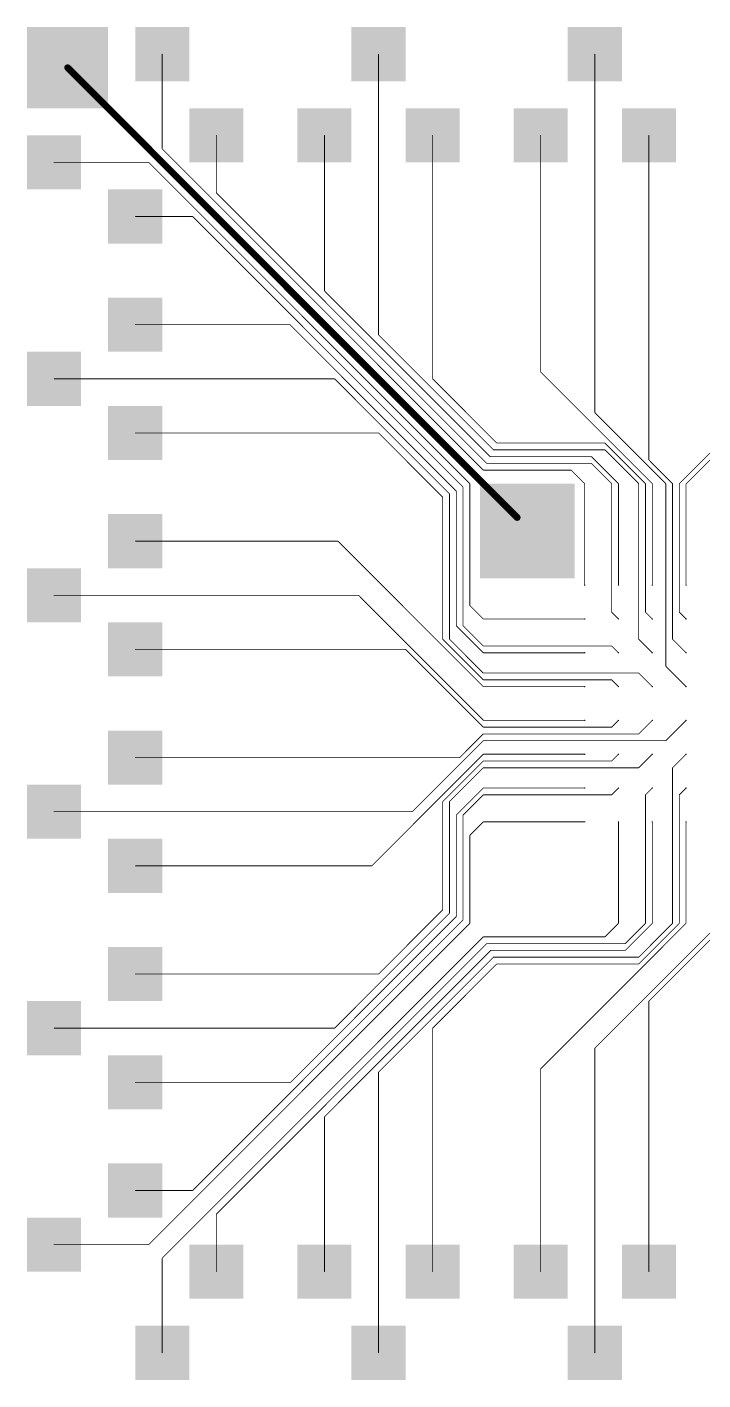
# Model space of a CAD drawing. Header units: inches. Extents: x 0 to 10, y 0 to 10.
# Drawn here: x 0 to 5, y 0 to 10 of the extents above; entities that cross this region are included whole.
import ezdxf

# ---------------------------------------------------------------- set-up
doc = ezdxf.new("R2010")
doc.units = ezdxf.units.IN
doc.layers.add('Top Layer', color=1, linetype='Continuous')

# ---------------------------------------------------------------- blocks, each defined once
blk = doc.blocks.new('S_______A_____64__1')
at = {"layer": 'Top Layer'}
blk.add_hatch(color=1, dxfattribs=at).paths.add_polyline_path([(-0.775, 0.75), (-0.075, 0.75), (-0.075, 0.05), (-0.775, 0.05)])
h = blk.add_hatch(color=1, dxfattribs=at)
edge = h.paths.add_edge_path()
edge.add_arc((0, 0), 0.005, 0, 360)
h = blk.add_hatch(color=1, dxfattribs=at)
edge = h.paths.add_edge_path()
edge.add_arc((0.25, 0), 0.005, 0, 360)
h = blk.add_hatch(color=1, dxfattribs=at)
edge = h.paths.add_edge_path()
edge.add_arc((0.5, 0), 0.005, 0, 360)
h = blk.add_hatch(color=1, dxfattribs=at)
edge = h.paths.add_edge_path()
edge.add_arc((0.75, 0), 0.005, 0, 360)
h = blk.add_hatch(color=1, dxfattribs=at)
edge = h.paths.add_edge_path()
edge.add_arc((1, 0), 0.005, 0, 360)
h = blk.add_hatch(color=1, dxfattribs=at)
edge = h.paths.add_edge_path()
edge.add_arc((1.25, 0), 0.005, 0, 360)
h = blk.add_hatch(color=1, dxfattribs=at)
edge = h.paths.add_edge_path()
edge.add_arc((1.5, 0), 0.005, 0, 360)
h = blk.add_hatch(color=1, dxfattribs=at)
edge = h.paths.add_edge_path()
edge.add_arc((1.75, 0), 0.005, 0, 360)
h = blk.add_hatch(color=1, dxfattribs=at)
edge = h.paths.add_edge_path()
edge.add_arc((0, -0.25), 0.005, 0, 360)
h = blk.add_hatch(color=1, dxfattribs=at)
edge = h.paths.add_edge_path()
edge.add_arc((0.25, -0.25), 0.005, 0, 360)
h = blk.add_hatch(color=1, dxfattribs=at)
edge = h.paths.add_edge_path()
edge.add_arc((0.5, -0.25), 0.005, 0, 360)
h = blk.add_hatch(color=1, dxfattribs=at)
edge = h.paths.add_edge_path()
edge.add_arc((0.75, -0.25), 0.005, 0, 360)
h = blk.add_hatch(color=1, dxfattribs=at)
edge = h.paths.add_edge_path()
edge.add_arc((1, -0.25), 0.005, 0, 360)
h = blk.add_hatch(color=1, dxfattribs=at)
edge = h.paths.add_edge_path()
edge.add_arc((1.25, -0.25), 0.005, 0, 360)
h = blk.add_hatch(color=1, dxfattribs=at)
edge = h.paths.add_edge_path()
edge.add_arc((1.5, -0.25), 0.005, 0, 360)
h = blk.add_hatch(color=1, dxfattribs=at)
edge = h.paths.add_edge_path()
edge.add_arc((1.75, -0.25), 0.005, 0, 360)
h = blk.add_hatch(color=1, dxfattribs=at)
edge = h.paths.add_edge_path()
edge.add_arc((0, -0.5), 0.005, 0, 360)
h = blk.add_hatch(color=1, dxfattribs=at)
edge = h.paths.add_edge_path()
edge.add_arc((0.25, -0.5), 0.005, 0, 360)
h = blk.add_hatch(color=1, dxfattribs=at)
edge = h.paths.add_edge_path()
edge.add_arc((0.5, -0.5), 0.005, 0, 360)
h = blk.add_hatch(color=1, dxfattribs=at)
edge = h.paths.add_edge_path()
edge.add_arc((0.75, -0.5), 0.005, 0, 360)
h = blk.add_hatch(color=1, dxfattribs=at)
edge = h.paths.add_edge_path()
edge.add_arc((1, -0.5), 0.005, 0, 360)
h = blk.add_hatch(color=1, dxfattribs=at)
edge = h.paths.add_edge_path()
edge.add_arc((1.25, -0.5), 0.005, 0, 360)
h = blk.add_hatch(color=1, dxfattribs=at)
edge = h.paths.add_edge_path()
edge.add_arc((1.5, -0.5), 0.005, 0, 360)
h = blk.add_hatch(color=1, dxfattribs=at)
edge = h.paths.add_edge_path()
edge.add_arc((1.75, -0.5), 0.005, 0, 360)
h = blk.add_hatch(color=1, dxfattribs=at)
edge = h.paths.add_edge_path()
edge.add_arc((0, -0.75), 0.005, 0, 360)
h = blk.add_hatch(color=1, dxfattribs=at)
edge = h.paths.add_edge_path()
edge.add_arc((0.25, -0.75), 0.005, 0, 360)
h = blk.add_hatch(color=1, dxfattribs=at)
edge = h.paths.add_edge_path()
edge.add_arc((0.5, -0.75), 0.005, 0, 360)
h = blk.add_hatch(color=1, dxfattribs=at)
edge = h.paths.add_edge_path()
edge.add_arc((0.75, -0.75), 0.005, 0, 360)
h = blk.add_hatch(color=1, dxfattribs=at)
edge = h.paths.add_edge_path()
edge.add_arc((1, -0.75), 0.005, 0, 360)
h = blk.add_hatch(color=1, dxfattribs=at)
edge = h.paths.add_edge_path()
edge.add_arc((1.25, -0.75), 0.005, 0, 360)
h = blk.add_hatch(color=1, dxfattribs=at)
edge = h.paths.add_edge_path()
edge.add_arc((1.5, -0.75), 0.005, 0, 360)
h = blk.add_hatch(color=1, dxfattribs=at)
edge = h.paths.add_edge_path()
edge.add_arc((1.75, -0.75), 0.005, 0, 360)
h = blk.add_hatch(color=1, dxfattribs=at)
edge = h.paths.add_edge_path()
edge.add_arc((0, -1), 0.005, 0, 360)
h = blk.add_hatch(color=1, dxfattribs=at)
edge = h.paths.add_edge_path()
edge.add_arc((0.25, -1), 0.005, 0, 360)
h = blk.add_hatch(color=1, dxfattribs=at)
edge = h.paths.add_edge_path()
edge.add_arc((0.5, -1), 0.005, 0, 360)
h = blk.add_hatch(color=1, dxfattribs=at)
edge = h.paths.add_edge_path()
edge.add_arc((0.75, -1), 0.005, 0, 360)
h = blk.add_hatch(color=1, dxfattribs=at)
edge = h.paths.add_edge_path()
edge.add_arc((1, -1), 0.005, 0, 360)
h = blk.add_hatch(color=1, dxfattribs=at)
edge = h.paths.add_edge_path()
edge.add_arc((1.25, -1), 0.005, 0, 360)
h = blk.add_hatch(color=1, dxfattribs=at)
edge = h.paths.add_edge_path()
edge.add_arc((1.5, -1), 0.005, 0, 360)
h = blk.add_hatch(color=1, dxfattribs=at)
edge = h.paths.add_edge_path()
edge.add_arc((1.75, -1), 0.005, 0, 360)
h = blk.add_hatch(color=1, dxfattribs=at)
edge = h.paths.add_edge_path()
edge.add_arc((0, -1.25), 0.005, 0, 360)
h = blk.add_hatch(color=1, dxfattribs=at)
edge = h.paths.add_edge_path()
edge.add_arc((0.25, -1.25), 0.005, 0, 360)
h = blk.add_hatch(color=1, dxfattribs=at)
edge = h.paths.add_edge_path()
edge.add_arc((0.5, -1.25), 0.005, 0, 360)
h = blk.add_hatch(color=1, dxfattribs=at)
edge = h.paths.add_edge_path()
edge.add_arc((0.75, -1.25), 0.005, 0, 360)
h = blk.add_hatch(color=1, dxfattribs=at)
edge = h.paths.add_edge_path()
edge.add_arc((1, -1.25), 0.005, 0, 360)
h = blk.add_hatch(color=1, dxfattribs=at)
edge = h.paths.add_edge_path()
edge.add_arc((1.25, -1.25), 0.005, 0, 360)
h = blk.add_hatch(color=1, dxfattribs=at)
edge = h.paths.add_edge_path()
edge.add_arc((1.5, -1.25), 0.005, 0, 360)
h = blk.add_hatch(color=1, dxfattribs=at)
edge = h.paths.add_edge_path()
edge.add_arc((1.75, -1.25), 0.005, 0, 360)
h = blk.add_hatch(color=1, dxfattribs=at)
edge = h.paths.add_edge_path()
edge.add_arc((0, -1.5), 0.005, 0, 360)
h = blk.add_hatch(color=1, dxfattribs=at)
edge = h.paths.add_edge_path()
edge.add_arc((0.25, -1.5), 0.005, 0, 360)
h = blk.add_hatch(color=1, dxfattribs=at)
edge = h.paths.add_edge_path()
edge.add_arc((0.5, -1.5), 0.005, 0, 360)
h = blk.add_hatch(color=1, dxfattribs=at)
edge = h.paths.add_edge_path()
edge.add_arc((0.75, -1.5), 0.005, 0, 360)
h = blk.add_hatch(color=1, dxfattribs=at)
edge = h.paths.add_edge_path()
edge.add_arc((1, -1.5), 0.005, 0, 360)
h = blk.add_hatch(color=1, dxfattribs=at)
edge = h.paths.add_edge_path()
edge.add_arc((1.25, -1.5), 0.005, 0, 360)
h = blk.add_hatch(color=1, dxfattribs=at)
edge = h.paths.add_edge_path()
edge.add_arc((1.5, -1.5), 0.005, 0, 360)
h = blk.add_hatch(color=1, dxfattribs=at)
edge = h.paths.add_edge_path()
edge.add_arc((1.75, -1.5), 0.005, 0, 360)
h = blk.add_hatch(color=1, dxfattribs=at)
edge = h.paths.add_edge_path()
edge.add_arc((0, -1.75), 0.005, 0, 360)
h = blk.add_hatch(color=1, dxfattribs=at)
edge = h.paths.add_edge_path()
edge.add_arc((0.25, -1.75), 0.005, 0, 360)
h = blk.add_hatch(color=1, dxfattribs=at)
edge = h.paths.add_edge_path()
edge.add_arc((0.5, -1.75), 0.005, 0, 360)
h = blk.add_hatch(color=1, dxfattribs=at)
edge = h.paths.add_edge_path()
edge.add_arc((0.75, -1.75), 0.005, 0, 360)
h = blk.add_hatch(color=1, dxfattribs=at)
edge = h.paths.add_edge_path()
edge.add_arc((1, -1.75), 0.005, 0, 360)
h = blk.add_hatch(color=1, dxfattribs=at)
edge = h.paths.add_edge_path()
edge.add_arc((1.25, -1.75), 0.005, 0, 360)
h = blk.add_hatch(color=1, dxfattribs=at)
edge = h.paths.add_edge_path()
edge.add_arc((1.5, -1.75), 0.005, 0, 360)
h = blk.add_hatch(color=1, dxfattribs=at)
edge = h.paths.add_edge_path()
edge.add_arc((1.75, -1.75), 0.005, 0, 360)
blk = doc.blocks.new('B____P_____64__2')
at = {"layer": 'Top Layer'}
for points in [[(0.6, 10), (0.6, 9.4), (0, 9.4), (0, 10)], [(1.2, 9.6), (0.8, 9.6), (0.8, 10), (1.2, 10)], [(2.8, 9.6), (2.4, 9.6), (2.4, 10), (2.8, 10)], [(4.4, 9.6), (4, 9.6), (4, 10), (4.4, 10)], [(1.6, 9), (1.2, 9), (1.2, 9.4), (1.6, 9.4)], [(2.4, 9), (2, 9), (2, 9.4), (2.4, 9.4)], [(3.2, 9), (2.8, 9), (2.8, 9.4), (3.2, 9.4)], [(4, 9), (3.6, 9), (3.6, 9.4), (4, 9.4)], [(4.8, 9), (4.4, 9), (4.4, 9.4), (4.8, 9.4)], [(0.4, 9.2), (0.4, 8.8), (0, 8.8), (0, 9.2)], [(1, 8.8), (1, 8.4), (0.6, 8.4), (0.6, 8.8)], [(1, 8), (1, 7.6), (0.6, 7.6), (0.6, 8)], [(0.4, 7.6), (0.4, 7.2), (0, 7.2), (0, 7.6)], [(1, 7.2), (1, 6.8), (0.6, 6.8), (0.6, 7.2)], [(1, 6.4), (1, 6), (0.6, 6), (0.6, 6.4)], [(0.4, 6), (0.4, 5.6), (0, 5.6), (0, 6)], [(1, 5.6), (1, 5.2), (0.6, 5.2), (0.6, 5.6)], [(1, 4.8), (1, 4.4), (0.6, 4.4), (0.6, 4.8)], [(0.4, 4.4), (0.4, 4), (0, 4), (0, 4.4)], [(1, 4), (1, 3.6), (0.6, 3.6), (0.6, 4)], [(1, 3.2), (1, 2.8), (0.6, 2.8), (0.6, 3.2)], [(0.4, 2.8), (0.4, 2.4), (0, 2.4), (0, 2.8)], [(1, 2.4), (1, 2), (0.6, 2), (0.6, 2.4)], [(1, 1.6), (1, 1.2), (0.6, 1.2), (0.6, 1.6)], [(0.4, 1.2), (0.4, 0.8), (0, 0.8), (0, 1.2)], [(1.2, 1), (1.6, 1), (1.6, 0.6), (1.2, 0.6)], [(2, 1), (2.4, 1), (2.4, 0.6), (2, 0.6)], [(2.8, 1), (3.2, 1), (3.2, 0.6), (2.8, 0.6)], [(3.6, 1), (4, 1), (4, 0.6), (3.6, 0.6)], [(4.4, 1), (4.8, 1), (4.8, 0.6), (4.4, 0.6)], [(0.8, 0.4), (1.2, 0.4), (1.2, 0), (0.8, 0)], [(2.4, 0.4), (2.8, 0.4), (2.8, 0), (2.4, 0)], [(4, 0.4), (4.4, 0.4), (4.4, 0), (4, 0)]]:
    blk.add_hatch(color=1, dxfattribs=at).paths.add_polyline_path(points)

msp = doc.modelspace()

# ---------------------------------------------------------------- linework, layer by layer
at = {"layer": 'Top Layer'}
for points, const_width in [([(1, 9.1), (1, 9.8)], 0.006), ([(2.6, 7.725), (2.6, 9.8)], 0.006), ([(4.2, 7.15), (4.2, 9.8)], 0.006), ([(0.3, 9.7), (3.625, 6.375)], 0.05), ([(1.4, 8.775), (1.4, 9.2)], 0.006), ([(2.2, 8.05), (2.2, 9.2)], 0.006), ([(3, 7.4), (3, 9.2)], 0.006), ([(3.8, 7.45), (3.8, 9.2)], 0.006), ([(4.6, 6.8), (4.6, 9.2)], 0.006), ([(1, 9.1), (3.375, 6.725)], 0.006), ([(0.2, 9), (0.9, 9)], 0.006), ([(0.9, 9), (3.275, 6.625)], 0.006), ([(1.4, 8.775), (3.4, 6.775)], 0.006), ([(0.8, 8.6), (1.225, 8.6)], 0.006), ([(1.225, 8.6), (3.225, 6.6)], 0.006), ([(2.2, 8.05), (3.425, 6.825)], 0.006), ([(0.8, 7.8), (1.945, 7.8)], 0.006), ([(1.945, 7.8), (3.175, 6.57)], 0.006), ([(2.6, 7.725), (3.45, 6.875)], 0.006), ([(4.875, 6.623), (5.8, 7.548)], 0.006), ([(0.2, 7.4), (2.275, 7.4)], 0.006), ([(2.275, 7.4), (3.125, 6.55)], 0.006), ([(3, 7.4), (3.475, 6.925)], 0.006), ([(3.8, 7.45), (4.625, 6.625)], 0.006), ([(4.825, 6.625), (5.4, 7.2)], 0.006), ([(4.2, 7.15), (4.725, 6.625)], 0.006), ([(0.8, 7), (1.04, 7)], 0.006), ([(1.04, 7), (1.04, 7)], 0.006), ([(1.04, 7), (2.6, 7)], 0.006), ([(2.6, 7), (3.075, 6.525)], 0.006), ([(3.475, 6.925), (4.275, 6.925)], 0.006), ([(4.275, 6.925), (4.575, 6.625)], 0.006), ([(3.425, 6.825), (4.175, 6.825)], 0.006), ([(3.45, 6.875), (4.275, 6.875)], 0.006), ([(4.175, 6.825), (4.375, 6.625)], 0.006), ([(4.275, 6.875), (4.525, 6.625)], 0.006), ([(4.6, 6.8), (4.775, 6.625)], 0.006), ([(3.375, 6.725), (4.025, 6.725)], 0.006), ([(3.4, 6.775), (4.175, 6.775)], 0.006), ([(4.025, 6.725), (4.125, 6.625)], 0.006), ([(4.175, 6.775), (4.325, 6.625)], 0.006), ([(3.225, 5.575), (3.225, 6.6)], 0.006), ([(3.275, 5.725), (3.275, 6.625)], 0.006), ([(4.125, 5.875), (4.125, 6.625)], 0.006), ([(4.325, 5.675), (4.325, 6.625)], 0.006), ([(4.375, 5.875), (4.375, 6.625)], 0.006), ([(4.525, 5.475), (4.525, 6.625)], 0.006), ([(4.575, 5.675), (4.575, 6.625)], 0.006), ([(4.625, 5.875), (4.625, 6.625)], 0.006), ([(4.725, 5.275), (4.725, 6.625)], 0.006), ([(4.775, 5.475), (4.775, 6.625)], 0.006), ([(4.825, 5.675), (4.825, 6.625)], 0.006), ([(4.875, 5.875), (4.875, 6.623)], 0.006), ([(3.075, 5.475), (3.075, 6.525)], 0.006), ([(3.125, 5.475), (3.125, 6.55)], 0.006), ([(3.175, 5.575), (3.175, 6.57)], 0.006), ([(0.8, 6.2), (2.3, 6.2)], 0.006), ([(2.3, 6.2), (3.375, 5.125)], 0.006), ([(0.2, 5.8), (0.45, 5.8)], 0.006), ([(0.45, 5.8), (0.45, 5.8)], 0.006), ([(0.45, 5.8), (2.452, 5.8)], 0.006), ([(2.452, 5.8), (3.377, 4.875)], 0.006), ([(3.275, 5.725), (3.375, 5.625)], 0.006), ([(3.375, 5.625), (4.125, 5.625)], 0.006), ([(4.325, 5.675), (4.375, 5.625)], 0.006), ([(4.575, 5.675), (4.625, 5.625)], 0.006), ([(4.825, 5.675), (4.875, 5.625)], 0.006), ([(3.175, 5.575), (3.375, 5.375)], 0.006), ([(3.225, 5.575), (3.375, 5.425)], 0.006), ([(0.8, 5.4), (2.8, 5.4)], 0.006), ([(2.8, 5.4), (3.375, 4.825)], 0.006), ([(3.075, 5.475), (3.375, 5.175)], 0.006), ([(3.125, 5.475), (3.375, 5.225)], 0.006), ([(3.375, 5.425), (4.325, 5.425)], 0.006), ([(4.325, 5.425), (4.375, 5.375)], 0.006), ([(4.525, 5.475), (4.625, 5.375)], 0.006), ([(4.775, 5.475), (4.875, 5.375)], 0.006), ([(3.375, 5.375), (4.125, 5.375)], 0.006), ([(3.375, 5.225), (4.525, 5.225)], 0.006), ([(4.525, 5.225), (4.625, 5.125)], 0.006), ([(4.725, 5.275), (4.875, 5.125)], 0.006), ([(3.375, 5.175), (4.325, 5.175)], 0.006), ([(3.375, 5.125), (4.125, 5.125)], 0.006), ([(4.325, 5.175), (4.375, 5.125)], 0.006), ([(3.375, 4.825), (4.325, 4.825)], 0.006), ([(3.377, 4.875), (4.125, 4.875)], 0.006), ([(4.325, 4.825), (4.375, 4.875)], 0.006), ([(4.525, 4.775), (4.625, 4.875)], 0.006), ([(4.725, 4.725), (4.875, 4.875)], 0.006), ([(2.85, 4.2), (3.375, 4.725)], 0.006), ([(3.2, 4.6), (3.375, 4.775)], 0.006), ([(3.375, 4.775), (4.525, 4.775)], 0.006), ([(3.375, 4.725), (4.725, 4.725)], 0.006), ([(0.8, 4.6), (3.2, 4.6)], 0.006), ([(2.55, 3.8), (3.375, 4.625)], 0.006), ([(3.375, 4.625), (4.125, 4.625)], 0.006), ([(4.325, 4.575), (4.375, 4.625)], 0.006), ([(4.525, 4.525), (4.625, 4.625)], 0.006), ([(4.775, 4.525), (4.875, 4.625)], 0.006), ([(3.075, 4.275), (3.375, 4.575)], 0.006), ([(3.125, 4.275), (3.375, 4.525)], 0.006), ([(3.375, 4.575), (4.325, 4.575)], 0.006), ([(3.375, 4.525), (4.525, 4.525)], 0.006), ([(4.775, 3.375), (4.775, 4.525)], 0.006), ([(3.175, 4.175), (3.375, 4.375)], 0.006), ([(3.225, 4.175), (3.375, 4.325)], 0.006), ([(3.375, 4.375), (4.125, 4.375)], 0.006), ([(3.375, 4.325), (4.325, 4.325)], 0.006), ([(4.325, 4.325), (4.375, 4.375)], 0.006), ([(4.575, 4.325), (4.625, 4.375)], 0.006), ([(4.575, 3.375), (4.575, 4.325)], 0.006), ([(4.825, 4.325), (4.875, 4.375)], 0.006), ([(4.825, 3.375), (4.825, 4.325)], 0.006), ([(0.2, 4.2), (2.85, 4.2)], 0.006), ([(3.075, 3.475), (3.075, 4.275)], 0.006), ([(3.125, 3.45), (3.125, 4.275)], 0.006), ([(3.175, 3.425), (3.175, 4.175)], 0.006), ([(3.225, 3.4), (3.225, 4.175)], 0.006), ([(3.275, 4.025), (3.375, 4.125)], 0.006), ([(3.375, 4.125), (4.125, 4.125)], 0.006), ([(4.375, 3.375), (4.375, 4.125)], 0.006), ([(4.625, 3.375), (4.625, 4.125)], 0.006), ([(4.875, 3.375), (4.875, 4.125)], 0.006), ([(3.275, 3.375), (3.275, 4.025)], 0.006), ([(0.8, 3.8), (2.55, 3.8)], 0.006), ([(1.225, 1.4), (3.225, 3.4)], 0.006), ([(1.95, 2.2), (3.175, 3.425)], 0.006), ([(2.275, 2.6), (3.125, 3.45)], 0.006), ([(2.6, 3), (3.075, 3.475)], 0.006), ([(0.9, 1), (3.275, 3.375)], 0.006), ([(3.8, 2.3), (4.875, 3.375)], 0.006), ([(4.2, 2.452), (5.125, 3.377)], 0.006), ([(4.275, 3.275), (4.375, 3.375)], 0.006), ([(4.425, 3.225), (4.575, 3.375)], 0.006), ([(4.425, 3.175), (4.625, 3.375)], 0.006), ([(4.525, 3.125), (4.775, 3.375)], 0.006), ([(4.525, 3.075), (4.825, 3.375)], 0.006), ([(4.6, 2.8), (5.175, 3.375)], 0.006), ([(1, 0.9), (3.375, 3.275)], 0.006), ([(1.4, 1.225), (3.4, 3.225)], 0.006), ([(3.375, 3.275), (4.275, 3.275)], 0.006), ([(3.4, 3.225), (4.425, 3.225)], 0.006), ([(2.2, 1.945), (3.43, 3.175)], 0.006), ([(2.6, 2.275), (3.45, 3.125)], 0.006), ([(3.43, 3.175), (4.425, 3.175)], 0.006), ([(3.45, 3.125), (4.525, 3.125)], 0.006), ([(0.8, 3), (2.6, 3)], 0.006), ([(3, 2.6), (3.475, 3.075)], 0.006), ([(3.475, 3.075), (4.525, 3.075)], 0.006), ([(4.6, 0.8), (4.6, 2.8)], 0.006), ([(0.2, 2.6), (2.275, 2.6)], 0.006), ([(3, 1.04), (3, 2.6)], 0.006), ([(4.2, 0.45), (4.2, 2.452)], 0.006), ([(3.8, 0.8), (3.8, 2.3)], 0.006), ([(0.8, 2.2), (1.95, 2.2)], 0.006), ([(2.6, 0.2), (2.6, 2.275)], 0.006), ([(2.2, 0.8), (2.2, 1.945)], 0.006), ([(0.8, 1.4), (1.225, 1.4)], 0.006), ([(1.4, 0.8), (1.4, 1.225)], 0.006), ([(0.2, 1), (0.9, 1)], 0.006), ([(3, 1.04), (3, 1.04)], 0.006), ([(3, 0.8), (3, 1.04)], 0.006), ([(1, 0.2), (1, 0.9)], 0.006), ([(4.2, 0.45), (4.2, 0.45)], 0.006), ([(4.2, 0.2), (4.2, 0.45)], 0.006)]:
    msp.add_lwpolyline(points, dxfattribs=dict(at, const_width=const_width))
for points, const_width in [([(0.999, 9.8, 1), (1.001, 9.8, 1)], 0.003), ([(2.599, 9.8, 1), (2.601, 9.8, 1)], 0.003), ([(4.199, 9.8, 1), (4.201, 9.8, 1)], 0.003), ([(0.288, 9.7, 1), (0.312, 9.7, 1)], 0.025), ([(1.399, 9.2, 1), (1.401, 9.2, 1)], 0.003), ([(2.199, 9.2, 1), (2.201, 9.2, 1)], 0.003), ([(2.999, 9.2, 1), (3.001, 9.2, 1)], 0.003), ([(3.799, 9.2, 1), (3.801, 9.2, 1)], 0.003), ([(4.599, 9.2, 1), (4.601, 9.2, 1)], 0.003), ([(0.999, 9.1, 1), (1.001, 9.1, 1)], 0.003), ([(0.999, 9.1, 1), (1.001, 9.1, 1)], 0.003), ([(0.199, 9, 1), (0.201, 9, 1)], 0.003), ([(0.898, 9, 1), (0.901, 9, 1)], 0.003), ([(0.898, 9, 1), (0.901, 9, 1)], 0.003), ([(1.399, 8.775, 1), (1.401, 8.775, 1)], 0.003), ([(1.399, 8.775, 1), (1.401, 8.775, 1)], 0.003), ([(0.799, 8.6, 1), (0.801, 8.6, 1)], 0.003), ([(1.224, 8.6, 1), (1.226, 8.6, 1)], 0.003), ([(1.224, 8.6, 1), (1.226, 8.6, 1)], 0.003), ([(2.199, 8.05, 1), (2.201, 8.05, 1)], 0.003), ([(2.199, 8.05, 1), (2.201, 8.05, 1)], 0.003), ([(0.799, 7.8, 1), (0.801, 7.8, 1)], 0.003), ([(1.944, 7.8, 1), (1.947, 7.8, 1)], 0.003), ([(1.944, 7.8, 1), (1.947, 7.8, 1)], 0.003), ([(2.599, 7.725, 1), (2.601, 7.725, 1)], 0.003), ([(2.599, 7.725, 1), (2.601, 7.725, 1)], 0.003), ([(0.199, 7.4, 1), (0.201, 7.4, 1)], 0.003), ([(2.274, 7.4, 1), (2.276, 7.4, 1)], 0.003), ([(2.274, 7.4, 1), (2.276, 7.4, 1)], 0.003), ([(2.999, 7.4, 1), (3.001, 7.4, 1)], 0.003), ([(2.999, 7.4, 1), (3.001, 7.4, 1)], 0.003), ([(3.799, 7.45, 1), (3.801, 7.45, 1)], 0.003), ([(3.799, 7.45, 1), (3.801, 7.45, 1)], 0.003), ([(4.199, 7.15, 1), (4.201, 7.15, 1)], 0.003), ([(4.199, 7.15, 1), (4.201, 7.15, 1)], 0.003), ([(0.799, 7, 1), (0.801, 7, 1)], 0.003), ([(1.038, 7, 1), (1.041, 7, 1)], 0.003), ([(1.038, 7, 1), (1.041, 7, 1)], 0.003), ([(1.038, 7, 1), (1.041, 7, 1)], 0.003), ([(1.038, 7, 1), (1.041, 7, 1)], 0.003), ([(2.599, 7, 1), (2.601, 7, 1)], 0.003), ([(2.599, 7, 1), (2.601, 7, 1)], 0.003), ([(3.474, 6.925, 1), (3.476, 6.925, 1)], 0.003), ([(3.474, 6.925, 1), (3.476, 6.925, 1)], 0.003), ([(4.274, 6.925, 1), (4.276, 6.925, 1)], 0.003), ([(4.274, 6.925, 1), (4.276, 6.925, 1)], 0.003), ([(3.424, 6.825, 1), (3.426, 6.825, 1)], 0.003), ([(3.424, 6.825, 1), (3.426, 6.825, 1)], 0.003), ([(3.448, 6.875, 1), (3.451, 6.875, 1)], 0.003), ([(3.448, 6.875, 1), (3.451, 6.875, 1)], 0.003), ([(4.174, 6.825, 1), (4.176, 6.825, 1)], 0.003), ([(4.174, 6.825, 1), (4.176, 6.825, 1)], 0.003), ([(4.274, 6.875, 1), (4.276, 6.875, 1)], 0.003), ([(4.274, 6.875, 1), (4.276, 6.875, 1)], 0.003), ([(4.599, 6.8, 1), (4.601, 6.8, 1)], 0.003), ([(4.599, 6.8, 1), (4.601, 6.8, 1)], 0.003), ([(3.374, 6.725, 1), (3.376, 6.725, 1)], 0.003), ([(3.374, 6.725, 1), (3.376, 6.725, 1)], 0.003), ([(3.398, 6.775, 1), (3.401, 6.775, 1)], 0.003), ([(3.398, 6.775, 1), (3.401, 6.775, 1)], 0.003), ([(4.024, 6.725, 1), (4.026, 6.725, 1)], 0.003), ([(4.024, 6.725, 1), (4.026, 6.725, 1)], 0.003), ([(4.174, 6.775, 1), (4.176, 6.775, 1)], 0.003), ([(4.174, 6.775, 1), (4.176, 6.775, 1)], 0.003), ([(3.224, 6.6, 1), (3.226, 6.6, 1)], 0.003), ([(3.224, 6.6, 1), (3.226, 6.6, 1)], 0.003), ([(3.274, 6.625, 1), (3.276, 6.625, 1)], 0.003), ([(3.274, 6.625, 1), (3.276, 6.625, 1)], 0.003), ([(4.124, 6.625, 1), (4.126, 6.625, 1)], 0.003), ([(4.124, 6.625, 1), (4.126, 6.625, 1)], 0.003), ([(4.323, 6.625, 1), (4.326, 6.625, 1)], 0.003), ([(4.323, 6.625, 1), (4.326, 6.625, 1)], 0.003), ([(4.374, 6.625, 1), (4.376, 6.625, 1)], 0.003), ([(4.374, 6.625, 1), (4.376, 6.625, 1)], 0.003), ([(4.523, 6.625, 1), (4.526, 6.625, 1)], 0.003), ([(4.523, 6.625, 1), (4.526, 6.625, 1)], 0.003), ([(4.574, 6.625, 1), (4.576, 6.625, 1)], 0.003), ([(4.574, 6.625, 1), (4.576, 6.625, 1)], 0.003), ([(4.624, 6.625, 1), (4.626, 6.625, 1)], 0.003), ([(4.624, 6.625, 1), (4.626, 6.625, 1)], 0.003), ([(4.724, 6.625, 1), (4.726, 6.625, 1)], 0.003), ([(4.724, 6.625, 1), (4.726, 6.625, 1)], 0.003), ([(4.774, 6.625, 1), (4.776, 6.625, 1)], 0.003), ([(4.774, 6.625, 1), (4.776, 6.625, 1)], 0.003), ([(4.824, 6.625, 1), (4.826, 6.625, 1)], 0.003), ([(4.824, 6.625, 1), (4.826, 6.625, 1)], 0.003), ([(4.874, 6.623, 1), (4.876, 6.623, 1)], 0.003), ([(4.874, 6.623, 1), (4.876, 6.623, 1)], 0.003), ([(3.074, 6.525, 1), (3.076, 6.525, 1)], 0.003), ([(3.074, 6.525, 1), (3.076, 6.525, 1)], 0.003), ([(3.124, 6.55, 1), (3.126, 6.55, 1)], 0.003), ([(3.124, 6.55, 1), (3.126, 6.55, 1)], 0.003), ([(3.174, 6.57, 1), (3.176, 6.57, 1)], 0.003), ([(3.174, 6.57, 1), (3.176, 6.57, 1)], 0.003), ([(3.613, 6.375, 1), (3.638, 6.375, 1)], 0.025), ([(0.799, 6.2, 1), (0.801, 6.2, 1)], 0.003), ([(2.299, 6.2, 1), (2.301, 6.2, 1)], 0.003), ([(2.299, 6.2, 1), (2.301, 6.2, 1)], 0.003), ([(0.199, 5.8, 1), (0.201, 5.8, 1)], 0.003), ([(0.448, 5.8, 1), (0.451, 5.8, 1)], 0.003), ([(0.448, 5.8, 1), (0.451, 5.8, 1)], 0.003), ([(0.448, 5.8, 1), (0.451, 5.8, 1)], 0.003), ([(0.448, 5.8, 1), (0.451, 5.8, 1)], 0.003), ([(2.45, 5.8, 1), (2.453, 5.8, 1)], 0.003), ([(2.45, 5.8, 1), (2.453, 5.8, 1)], 0.003), ([(4.124, 5.875, 1), (4.126, 5.875, 1)], 0.003), ([(4.374, 5.875, 1), (4.376, 5.875, 1)], 0.003), ([(4.624, 5.875, 1), (4.626, 5.875, 1)], 0.003), ([(4.874, 5.875, 1), (4.876, 5.875, 1)], 0.003), ([(3.274, 5.725, 1), (3.276, 5.725, 1)], 0.003), ([(3.274, 5.725, 1), (3.276, 5.725, 1)], 0.003), ([(3.374, 5.625, 1), (3.376, 5.625, 1)], 0.003), ([(3.374, 5.625, 1), (3.376, 5.625, 1)], 0.003), ([(4.124, 5.625, 1), (4.126, 5.625, 1)], 0.003), ([(4.323, 5.675, 1), (4.326, 5.675, 1)], 0.003), ([(4.323, 5.675, 1), (4.326, 5.675, 1)], 0.003), ([(4.374, 5.625, 1), (4.376, 5.625, 1)], 0.003), ([(4.574, 5.675, 1), (4.576, 5.675, 1)], 0.003), ([(4.574, 5.675, 1), (4.576, 5.675, 1)], 0.003), ([(4.624, 5.625, 1), (4.626, 5.625, 1)], 0.003), ([(4.824, 5.675, 1), (4.826, 5.675, 1)], 0.003), ([(4.824, 5.675, 1), (4.826, 5.675, 1)], 0.003), ([(4.874, 5.625, 1), (4.876, 5.625, 1)], 0.003), ([(3.174, 5.575, 1), (3.176, 5.575, 1)], 0.003), ([(3.174, 5.575, 1), (3.176, 5.575, 1)], 0.003), ([(3.224, 5.575, 1), (3.226, 5.575, 1)], 0.003), ([(3.224, 5.575, 1), (3.226, 5.575, 1)], 0.003), ([(0.799, 5.4, 1), (0.801, 5.4, 1)], 0.003), ([(2.799, 5.4, 1), (2.801, 5.4, 1)], 0.003), ([(2.799, 5.4, 1), (2.801, 5.4, 1)], 0.003), ([(3.074, 5.475, 1), (3.076, 5.475, 1)], 0.003), ([(3.074, 5.475, 1), (3.076, 5.475, 1)], 0.003), ([(3.124, 5.475, 1), (3.126, 5.475, 1)], 0.003), ([(3.124, 5.475, 1), (3.126, 5.475, 1)], 0.003), ([(3.374, 5.425, 1), (3.376, 5.425, 1)], 0.003), ([(3.374, 5.425, 1), (3.376, 5.425, 1)], 0.003), ([(4.323, 5.425, 1), (4.326, 5.425, 1)], 0.003), ([(4.323, 5.425, 1), (4.326, 5.425, 1)], 0.003), ([(4.523, 5.475, 1), (4.526, 5.475, 1)], 0.003), ([(4.523, 5.475, 1), (4.526, 5.475, 1)], 0.003), ([(4.774, 5.475, 1), (4.776, 5.475, 1)], 0.003), ([(4.774, 5.475, 1), (4.776, 5.475, 1)], 0.003), ([(3.374, 5.375, 1), (3.376, 5.375, 1)], 0.003), ([(3.374, 5.375, 1), (3.376, 5.375, 1)], 0.003), ([(4.124, 5.375, 1), (4.126, 5.375, 1)], 0.003), ([(4.374, 5.375, 1), (4.376, 5.375, 1)], 0.003), ([(4.624, 5.375, 1), (4.626, 5.375, 1)], 0.003), ([(4.874, 5.375, 1), (4.876, 5.375, 1)], 0.003), ([(3.374, 5.225, 1), (3.376, 5.225, 1)], 0.003), ([(3.374, 5.225, 1), (3.376, 5.225, 1)], 0.003), ([(4.523, 5.225, 1), (4.526, 5.225, 1)], 0.003), ([(4.523, 5.225, 1), (4.526, 5.225, 1)], 0.003), ([(4.724, 5.275, 1), (4.726, 5.275, 1)], 0.003), ([(4.724, 5.275, 1), (4.726, 5.275, 1)], 0.003), ([(3.374, 5.175, 1), (3.376, 5.175, 1)], 0.003), ([(3.374, 5.175, 1), (3.376, 5.175, 1)], 0.003), ([(3.374, 5.125, 1), (3.376, 5.125, 1)], 0.003), ([(3.374, 5.125, 1), (3.376, 5.125, 1)], 0.003), ([(4.124, 5.125, 1), (4.126, 5.125, 1)], 0.003), ([(4.323, 5.175, 1), (4.326, 5.175, 1)], 0.003), ([(4.323, 5.175, 1), (4.326, 5.175, 1)], 0.003), ([(4.374, 5.125, 1), (4.376, 5.125, 1)], 0.003), ([(4.624, 5.125, 1), (4.626, 5.125, 1)], 0.003), ([(4.874, 5.125, 1), (4.876, 5.125, 1)], 0.003), ([(3.374, 4.825, 1), (3.376, 4.825, 1)], 0.003), ([(3.374, 4.825, 1), (3.376, 4.825, 1)], 0.003), ([(3.375, 4.875, 1), (3.378, 4.875, 1)], 0.003), ([(3.375, 4.875, 1), (3.378, 4.875, 1)], 0.003), ([(4.124, 4.875, 1), (4.126, 4.875, 1)], 0.003), ([(4.323, 4.825, 1), (4.326, 4.825, 1)], 0.003), ([(4.323, 4.825, 1), (4.326, 4.825, 1)], 0.003), ([(4.374, 4.875, 1), (4.376, 4.875, 1)], 0.003), ([(4.624, 4.875, 1), (4.626, 4.875, 1)], 0.003), ([(4.874, 4.875, 1), (4.876, 4.875, 1)], 0.003), ([(3.374, 4.775, 1), (3.376, 4.775, 1)], 0.003), ([(3.374, 4.775, 1), (3.376, 4.775, 1)], 0.003), ([(3.374, 4.725, 1), (3.376, 4.725, 1)], 0.003), ([(3.374, 4.725, 1), (3.376, 4.725, 1)], 0.003), ([(4.523, 4.775, 1), (4.526, 4.775, 1)], 0.003), ([(4.523, 4.775, 1), (4.526, 4.775, 1)], 0.003), ([(4.724, 4.725, 1), (4.726, 4.725, 1)], 0.003), ([(4.724, 4.725, 1), (4.726, 4.725, 1)], 0.003), ([(0.799, 4.6, 1), (0.801, 4.6, 1)], 0.003), ([(3.199, 4.6, 1), (3.201, 4.6, 1)], 0.003), ([(3.199, 4.6, 1), (3.201, 4.6, 1)], 0.003), ([(3.374, 4.625, 1), (3.376, 4.625, 1)], 0.003), ([(3.374, 4.625, 1), (3.376, 4.625, 1)], 0.003), ([(4.124, 4.625, 1), (4.126, 4.625, 1)], 0.003), ([(4.374, 4.625, 1), (4.376, 4.625, 1)], 0.003), ([(4.624, 4.625, 1), (4.626, 4.625, 1)], 0.003), ([(4.874, 4.625, 1), (4.876, 4.625, 1)], 0.003), ([(3.374, 4.575, 1), (3.376, 4.575, 1)], 0.003), ([(3.374, 4.575, 1), (3.376, 4.575, 1)], 0.003), ([(3.374, 4.525, 1), (3.376, 4.525, 1)], 0.003), ([(3.374, 4.525, 1), (3.376, 4.525, 1)], 0.003), ([(4.323, 4.575, 1), (4.326, 4.575, 1)], 0.003), ([(4.323, 4.575, 1), (4.326, 4.575, 1)], 0.003), ([(4.523, 4.525, 1), (4.526, 4.525, 1)], 0.003), ([(4.523, 4.525, 1), (4.526, 4.525, 1)], 0.003), ([(4.774, 4.525, 1), (4.776, 4.525, 1)], 0.003), ([(4.774, 4.525, 1), (4.776, 4.525, 1)], 0.003), ([(3.374, 4.375, 1), (3.376, 4.375, 1)], 0.003), ([(3.374, 4.375, 1), (3.376, 4.375, 1)], 0.003), ([(3.374, 4.325, 1), (3.376, 4.325, 1)], 0.003), ([(3.374, 4.325, 1), (3.376, 4.325, 1)], 0.003), ([(4.124, 4.375, 1), (4.126, 4.375, 1)], 0.003), ([(4.323, 4.325, 1), (4.326, 4.325, 1)], 0.003), ([(4.323, 4.325, 1), (4.326, 4.325, 1)], 0.003), ([(4.374, 4.375, 1), (4.376, 4.375, 1)], 0.003), ([(4.574, 4.325, 1), (4.576, 4.325, 1)], 0.003), ([(4.574, 4.325, 1), (4.576, 4.325, 1)], 0.003), ([(4.624, 4.375, 1), (4.626, 4.375, 1)], 0.003), ([(4.824, 4.325, 1), (4.826, 4.325, 1)], 0.003), ([(4.824, 4.325, 1), (4.826, 4.325, 1)], 0.003), ([(4.874, 4.375, 1), (4.876, 4.375, 1)], 0.003), ([(0.199, 4.2, 1), (0.201, 4.2, 1)], 0.003), ([(2.849, 4.2, 1), (2.851, 4.2, 1)], 0.003), ([(2.849, 4.2, 1), (2.851, 4.2, 1)], 0.003), ([(3.074, 4.275, 1), (3.076, 4.275, 1)], 0.003), ([(3.074, 4.275, 1), (3.076, 4.275, 1)], 0.003), ([(3.124, 4.275, 1), (3.126, 4.275, 1)], 0.003), ([(3.124, 4.275, 1), (3.126, 4.275, 1)], 0.003), ([(3.174, 4.175, 1), (3.176, 4.175, 1)], 0.003), ([(3.174, 4.175, 1), (3.176, 4.175, 1)], 0.003), ([(3.224, 4.175, 1), (3.226, 4.175, 1)], 0.003), ([(3.224, 4.175, 1), (3.226, 4.175, 1)], 0.003), ([(3.374, 4.125, 1), (3.376, 4.125, 1)], 0.003), ([(3.374, 4.125, 1), (3.376, 4.125, 1)], 0.003), ([(4.124, 4.125, 1), (4.126, 4.125, 1)], 0.003), ([(4.374, 4.125, 1), (4.376, 4.125, 1)], 0.003), ([(4.624, 4.125, 1), (4.626, 4.125, 1)], 0.003), ([(4.874, 4.125, 1), (4.876, 4.125, 1)], 0.003), ([(3.274, 4.025, 1), (3.276, 4.025, 1)], 0.003), ([(3.274, 4.025, 1), (3.276, 4.025, 1)], 0.003), ([(0.799, 3.8, 1), (0.801, 3.8, 1)], 0.003), ([(2.549, 3.8, 1), (2.551, 3.8, 1)], 0.003), ([(2.549, 3.8, 1), (2.551, 3.8, 1)], 0.003), ([(3.074, 3.475, 1), (3.076, 3.475, 1)], 0.003), ([(3.074, 3.475, 1), (3.076, 3.475, 1)], 0.003), ([(3.124, 3.45, 1), (3.126, 3.45, 1)], 0.003), ([(3.124, 3.45, 1), (3.126, 3.45, 1)], 0.003), ([(3.174, 3.425, 1), (3.176, 3.425, 1)], 0.003), ([(3.174, 3.425, 1), (3.176, 3.425, 1)], 0.003), ([(3.224, 3.4, 1), (3.226, 3.4, 1)], 0.003), ([(3.224, 3.4, 1), (3.226, 3.4, 1)], 0.003), ([(3.274, 3.375, 1), (3.276, 3.375, 1)], 0.003), ([(3.274, 3.375, 1), (3.276, 3.375, 1)], 0.003), ([(4.374, 3.375, 1), (4.376, 3.375, 1)], 0.003), ([(4.374, 3.375, 1), (4.376, 3.375, 1)], 0.003), ([(4.574, 3.375, 1), (4.576, 3.375, 1)], 0.003), ([(4.574, 3.375, 1), (4.576, 3.375, 1)], 0.003), ([(4.624, 3.375, 1), (4.626, 3.375, 1)], 0.003), ([(4.624, 3.375, 1), (4.626, 3.375, 1)], 0.003), ([(4.774, 3.375, 1), (4.776, 3.375, 1)], 0.003), ([(4.774, 3.375, 1), (4.776, 3.375, 1)], 0.003), ([(4.824, 3.375, 1), (4.826, 3.375, 1)], 0.003), ([(4.824, 3.375, 1), (4.826, 3.375, 1)], 0.003), ([(4.874, 3.375, 1), (4.876, 3.375, 1)], 0.003), ([(4.874, 3.375, 1), (4.876, 3.375, 1)], 0.003), ([(3.374, 3.275, 1), (3.376, 3.275, 1)], 0.003), ([(3.374, 3.275, 1), (3.376, 3.275, 1)], 0.003), ([(3.398, 3.225, 1), (3.401, 3.225, 1)], 0.003), ([(3.398, 3.225, 1), (3.401, 3.225, 1)], 0.003), ([(4.274, 3.275, 1), (4.276, 3.275, 1)], 0.003), ([(4.274, 3.275, 1), (4.276, 3.275, 1)], 0.003), ([(4.424, 3.225, 1), (4.426, 3.225, 1)], 0.003), ([(4.424, 3.225, 1), (4.426, 3.225, 1)], 0.003), ([(3.428, 3.175, 1), (3.431, 3.175, 1)], 0.003), ([(3.428, 3.175, 1), (3.431, 3.175, 1)], 0.003), ([(3.448, 3.125, 1), (3.451, 3.125, 1)], 0.003), ([(3.448, 3.125, 1), (3.451, 3.125, 1)], 0.003), ([(4.424, 3.175, 1), (4.426, 3.175, 1)], 0.003), ([(4.424, 3.175, 1), (4.426, 3.175, 1)], 0.003), ([(4.523, 3.125, 1), (4.526, 3.125, 1)], 0.003), ([(4.523, 3.125, 1), (4.526, 3.125, 1)], 0.003), ([(0.799, 3, 1), (0.801, 3, 1)], 0.003), ([(2.599, 3, 1), (2.601, 3, 1)], 0.003), ([(2.599, 3, 1), (2.601, 3, 1)], 0.003), ([(3.474, 3.075, 1), (3.476, 3.075, 1)], 0.003), ([(3.474, 3.075, 1), (3.476, 3.075, 1)], 0.003), ([(4.523, 3.075, 1), (4.526, 3.075, 1)], 0.003), ([(4.523, 3.075, 1), (4.526, 3.075, 1)], 0.003), ([(4.599, 2.8, 1), (4.601, 2.8, 1)], 0.003), ([(4.599, 2.8, 1), (4.601, 2.8, 1)], 0.003), ([(0.199, 2.6, 1), (0.201, 2.6, 1)], 0.003), ([(2.274, 2.6, 1), (2.276, 2.6, 1)], 0.003), ([(2.274, 2.6, 1), (2.276, 2.6, 1)], 0.003), ([(2.999, 2.6, 1), (3.001, 2.6, 1)], 0.003), ([(2.999, 2.6, 1), (3.001, 2.6, 1)], 0.003), ([(4.199, 2.452, 1), (4.201, 2.452, 1)], 0.003), ([(4.199, 2.452, 1), (4.201, 2.452, 1)], 0.003), ([(3.799, 2.3, 1), (3.801, 2.3, 1)], 0.003), ([(3.799, 2.3, 1), (3.801, 2.3, 1)], 0.003), ([(0.799, 2.2, 1), (0.801, 2.2, 1)], 0.003), ([(1.949, 2.2, 1), (1.951, 2.2, 1)], 0.003), ([(1.949, 2.2, 1), (1.951, 2.2, 1)], 0.003), ([(2.599, 2.275, 1), (2.601, 2.275, 1)], 0.003), ([(2.599, 2.275, 1), (2.601, 2.275, 1)], 0.003), ([(2.199, 1.945, 1), (2.201, 1.945, 1)], 0.003), ([(2.199, 1.945, 1), (2.201, 1.945, 1)], 0.003), ([(0.799, 1.4, 1), (0.801, 1.4, 1)], 0.003), ([(1.224, 1.4, 1), (1.226, 1.4, 1)], 0.003), ([(1.224, 1.4, 1), (1.226, 1.4, 1)], 0.003), ([(1.399, 1.225, 1), (1.401, 1.225, 1)], 0.003), ([(1.399, 1.225, 1), (1.401, 1.225, 1)], 0.003), ([(0.199, 1, 1), (0.201, 1, 1)], 0.003), ([(0.898, 1, 1), (0.901, 1, 1)], 0.003), ([(0.898, 1, 1), (0.901, 1, 1)], 0.003), ([(2.999, 1.04, 1), (3.001, 1.04, 1)], 0.003), ([(2.999, 1.04, 1), (3.001, 1.04, 1)], 0.003), ([(2.999, 1.04, 1), (3.001, 1.04, 1)], 0.003), ([(2.999, 1.04, 1), (3.001, 1.04, 1)], 0.003), ([(0.999, 0.9, 1), (1.001, 0.9, 1)], 0.003), ([(0.999, 0.9, 1), (1.001, 0.9, 1)], 0.003), ([(1.399, 0.8, 1), (1.401, 0.8, 1)], 0.003), ([(2.199, 0.8, 1), (2.201, 0.8, 1)], 0.003), ([(2.999, 0.8, 1), (3.001, 0.8, 1)], 0.003), ([(3.799, 0.8, 1), (3.801, 0.8, 1)], 0.003), ([(4.599, 0.8, 1), (4.601, 0.8, 1)], 0.003), ([(4.199, 0.45, 1), (4.201, 0.45, 1)], 0.003), ([(4.199, 0.45, 1), (4.201, 0.45, 1)], 0.003), ([(4.199, 0.45, 1), (4.201, 0.45, 1)], 0.003), ([(4.199, 0.45, 1), (4.201, 0.45, 1)], 0.003), ([(0.999, 0.2, 1), (1.001, 0.2, 1)], 0.003), ([(2.599, 0.2, 1), (2.601, 0.2, 1)], 0.003), ([(4.199, 0.2, 1), (4.201, 0.2, 1)], 0.003)]:
    msp.add_lwpolyline(points, format="xyb", close=True, dxfattribs=dict(at, const_width=const_width))

# ---------------------------------------------------------------- block references
for name, p in [('B____P_____64__2', (0, 0)), ('S_______A_____64__1', (4.125, 5.875))]:
    msp.add_blockref(name, p)

doc.saveas('drawing.dxf')
